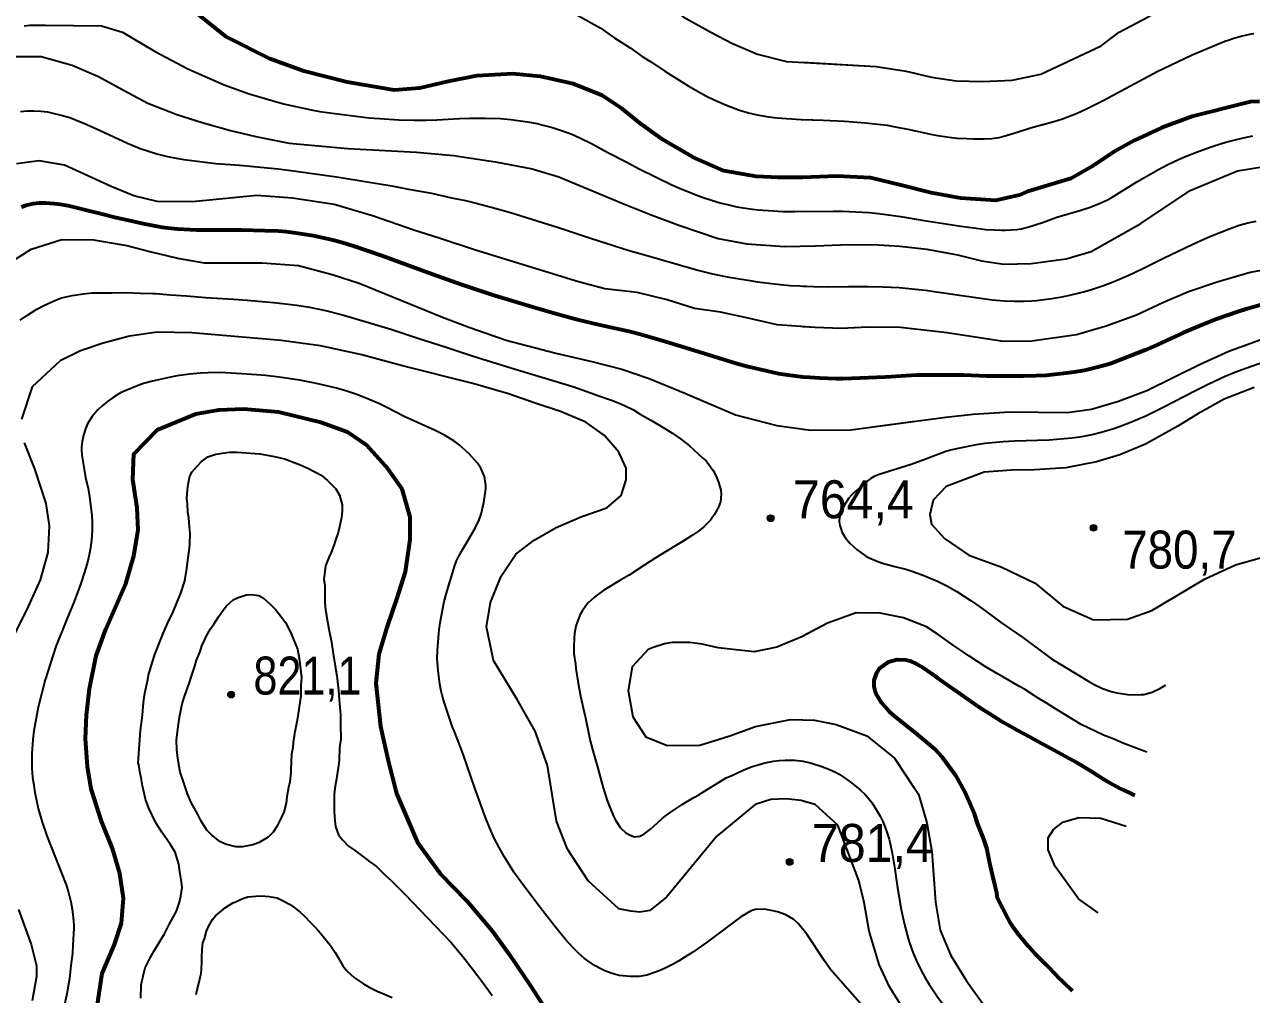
# Model space of a CAD drawing. Header units: metres. Extents: x 547833 to 556102, y 1844799 to 1850994.
# Drawn here: x 552652 to 553201, y 1845380 to 1845814 of the extents above; entities that cross this region are included whole.
import ezdxf

# ---------------------------------------------------------------- set-up
doc = ezdxf.new("R2010")
doc.units = ezdxf.units.M
doc.header["$LTSCALE"] = 6.8
for name, color, linetype, lineweight in [('1', 7, 'Continuous', 25), ('2', 7, 'Continuous', 53), ('5', 7, 'Continuous', 13)]:
    doc.layers.add(name, color=color, linetype=linetype, lineweight=lineweight)

msp = doc.modelspace()

# ---------------------------------------------------------------- hatches: boundary and pattern name
at = {"layer": '5'}
for points in [[(552987.07, 1845593.44, 1), (552984.07, 1845593.44, 1)], [(553131.55, 1845589.16, 1), (553128.55, 1845589.16, 1)], [(552745.64, 1845514.58, 1), (552742.64, 1845514.58, 1)], [(552995.56, 1845439.71, 1), (552992.56, 1845439.71, 1)]]:
    msp.add_hatch(color=256, dxfattribs=at).paths.add_polyline_path(points)

# ---------------------------------------------------------------- linework, layer by layer
at = {"layer": '1'}
for points in [[(553000, 1845797.41), (553032.79, 1845795.52), (553046.23, 1845793.49), (553057.58, 1845790.84), (553068.57, 1845789.16), (553080.42, 1845788.85), (553093.69, 1845789.47), (553106.47, 1845792.06), (553133.49, 1845804.78), (553141.56, 1845810.9), (553154.5, 1845817.7), (553171.95, 1845829.16), (553183.64, 1845834.27), (553191.8, 1845836.43), (553202.41, 1845837.77)], [(552935.91, 1845825.44), (552946.44, 1845817.74), (552958.77, 1845810.88), (552968.48, 1845805.89), (552979.7, 1845801.06), (552992.64, 1845797.83), (553032.79, 1845795.52), (553046.23, 1845793.49), (553050.04, 1845792.6)], [(552651.56, 1845813.8), (552654.15, 1845814.01), (552656.81, 1845814.1), (552661.17, 1845814.01), (552686.19, 1845813.69), (552695.5, 1845810.86), (552709.81, 1845802.35), (552724.84, 1845794.56), (552740.98, 1845787.36), (552752.26, 1845783.38), (552762.94, 1845780.14), (552767.6, 1845778.87), (552779.93, 1845776.23), (552783.86, 1845775.48), (552790.54, 1845774.47), (552806, 1845772.64), (552812.83, 1845772.07), (552819.26, 1845771.7), (552826.23, 1845771.56), (552831.4, 1845771.6), (552836.27, 1845771.75), (552846.42, 1845772.32), (552850.99, 1845772.48), (552857.78, 1845772.45), (552864.64, 1845772.21), (552869.26, 1845771.78), (552876.7, 1845770.76), (552881.09, 1845769.97), (552883.83, 1845769.36), (552887.94, 1845768.28), (552892.95, 1845766.65), (552896.59, 1845765.22), (552900.26, 1845763.57), (552905.36, 1845761.06), (552912.68, 1845757.08), (552921.21, 1845752.7), (552926.76, 1845749.71), (552941.4, 1845742.59), (552944.78, 1845741.12), (552951.8, 1845738.3), (552955.4, 1845736.98), (552959.07, 1845735.77), (552963.47, 1845734.48), (552966.22, 1845733.78), (552970.45, 1845732.84), (552973.2, 1845732.32), (552977.39, 1845731.69), (552979.99, 1845731.41), (552986.81, 1845730.92), (552991.06, 1845730.75), (552996.41, 1845730.69), (553013.69, 1845730.88), (553017.68, 1845730.86), (553029.69, 1845730.25), (553033.83, 1845729.78), (553043.73, 1845728.48), (553050.03, 1845727.4)], [(552898.92, 1845818.7), (552909.23, 1845812.85), (552915.89, 1845808.25), (552922.7, 1845803.96), (552928.15, 1845800.05), (552932.18, 1845797.48), (552938.15, 1845793.43), (552948.63, 1845786.86), (552956.57, 1845782.47), (552960.25, 1845780.62), (552965.8, 1845778.26), (552971.66, 1845776.05), (552975.61, 1845774.89), (552979.53, 1845773.95), (552984.63, 1845772.98), (552988.44, 1845772.52), (552992.64, 1845772.22), (552999.21, 1845771.89), (553009.07, 1845771.58), (553018.6, 1845771.11), (553028.06, 1845770.39), (553033.51, 1845769.8), (553037.68, 1845769.23), (553041.31, 1845768.61), (553047.75, 1845767.32), (553050.04, 1845766.83)], [(553201.78, 1845810.1), (553200.53, 1845809.97), (553198.53, 1845809.62), (553196.55, 1845809.13), (553192.85, 1845808.07), (553190.24, 1845807.22), (553188.8, 1845806.69), (553174.23, 1845800.67), (553158.53, 1845793.17), (553134.33, 1845780.2), (553126.88, 1845776.41), (553122.74, 1845774.55), (553118.78, 1845772.98), (553116.14, 1845772.03), (553112.27, 1845770.77), (553101.79, 1845768.01), (553096.35, 1845766.13), (553089.5, 1845764.08), (553087.67, 1845763.63), (553084.53, 1845763.19), (553081.13, 1845763), (553076.53, 1845763.03), (553070.38, 1845763.32)], [(552646.14, 1845799.96), (552659.21, 1845800.04), (552672.99, 1845796.14), (552684.88, 1845791.01), (552695.99, 1845784.9), (552706.93, 1845779.16), (552719.82, 1845774.14), (552731.28, 1845770.49), (552743.89, 1845766.84), (552755.24, 1845764.19), (552770.19, 1845761.18), (552796.37, 1845758.81), (552827.04, 1845757.21), (552843.71, 1845755.8), (552862.45, 1845752.97), (552878.82, 1845749.74), (552890.79, 1845746.14)], [(552649.86, 1845775.37), (552652.84, 1845775.69), (552655.88, 1845775.78), (552658.96, 1845775.62), (552662.04, 1845775.19), (552664.44, 1845774.72), (552668.14, 1845773.84), (552671.94, 1845772.69), (552674.52, 1845771.74), (552678.56, 1845770.08), (552683.68, 1845767.81), (552697.87, 1845761.2), (552703.49, 1845758.88), (552707.23, 1845757.6), (552710.92, 1845756.52)], [(553000, 1845771.87), (553009.07, 1845771.58), (553018.6, 1845771.11), (553028.06, 1845770.39), (553033.51, 1845769.8), (553037.68, 1845769.23), (553041.31, 1845768.61), (553047.75, 1845767.32), (553057.15, 1845765.3), (553060.19, 1845764.75), (553066.47, 1845763.77), (553070.38, 1845763.32)], [(553000, 1845730.73), (553013.69, 1845730.88), (553017.68, 1845730.86), (553029.69, 1845730.25), (553033.83, 1845729.78), (553043.73, 1845728.48), (553053.4, 1845726.83), (553070.71, 1845724.12), (553076.52, 1845723.3), (553081.9, 1845722.69), (553085.44, 1845722.42), (553088.76, 1845722.31), (553090.71, 1845722.36), (553095.78, 1845722.69), (553097.8, 1845722.95), (553098.87, 1845723.17), (553100.69, 1845723.69), (553107.62, 1845725.93), (553113.61, 1845728.13), (553123.88, 1845731.09), (553128.56, 1845732.62), (553132.26, 1845734.1), (553135.91, 1845735.79), (553137.87, 1845736.85), (553149.44, 1845743.88), (553158.75, 1845749.3), (553163.27, 1845751.66), (553168.11, 1845753.93), (553171.54, 1845755.42), (553176.06, 1845757.24), (553180.53, 1845758.87), (553183.99, 1845760.02), (553189.27, 1845761.62), (553193.4, 1845762.74), (553197.17, 1845763.67), (553201.37, 1845764.52)], [(552925.86, 1845694.48), (552911.44, 1845696.15), (552899.53, 1845699.25), (552853.48, 1845713.33), (552837.77, 1845718.54), (552825.92, 1845722.28), (552807.39, 1845728.81), (552790.32, 1845733.74), (552771.69, 1845736.71), (552755.69, 1845737.82), (552726.93, 1845734.94), (552711.15, 1845735.18), (552700.58, 1845737.67), (552690.45, 1845741.85), (552669.55, 1845751.42), (552658.29, 1845753.32), (552648.14, 1845752.04)], [(552710.92, 1845756.52), (552715.64, 1845755.33), (552719.53, 1845754.51), (552722.95, 1845753.92), (552726.6, 1845753.43), (552737.35, 1845752.18), (552747.86, 1845751.35), (552765.22, 1845749.7), (552772.11, 1845748.84), (552792.32, 1845746.11), (552804.18, 1845744.11), (552816.06, 1845742.22), (552823.58, 1845740.69), (552833.82, 1845738.9), (552842.72, 1845736.86), (552849.05, 1845735.55), (552853.75, 1845734.41), (552862.73, 1845732.08), (552869.16, 1845730.3), (552890.67, 1845723.56), (552904.95, 1845718.69), (552922.73, 1845713.02), (552928.74, 1845711.44), (552936.37, 1845709.19), (552952.95, 1845704.47), (552959.54, 1845702.83), (552966.08, 1845701.48), (552975.3, 1845699.91), (552979.66, 1845699.29), (552989.79, 1845698.05), (552994.27, 1845697.65), (552998.67, 1845697.36), (553004.68, 1845697.11), (553011.12, 1845697.05), (553020.41, 1845697.17), (553029.32, 1845697.18), (553035.84, 1845697.01), (553043.02, 1845696.65), (553047.39, 1845696.28), (553050.03, 1845695.99)], [(553000, 1845715.22), (553005.68, 1845715.35), (553016.8, 1845715.84), (553031.41, 1845715.85), (553043.42, 1845715.18), (553055.38, 1845713.87), (553069.13, 1845711.36), (553079.98, 1845708.65), (553089.94, 1845707.11), (553102.09, 1845707.48), (553117.86, 1845709.52), (553128.92, 1845712.8), (553151.25, 1845725.37), (553173.21, 1845740.05), (553194.44, 1845748.94), (553206.42, 1845750.8)], [(552890.79, 1845746.14), (552919.44, 1845734.28), (552932.08, 1845729.23), (552944.55, 1845724.55), (552962.13, 1845718.54), (552974.84, 1845716.17), (552991.74, 1845715.04), (553005.68, 1845715.35), (553016.8, 1845715.84), (553031.41, 1845715.85), (553043.42, 1845715.18), (553050.03, 1845714.46)], [(553000, 1845697.3), (553004.68, 1845697.11), (553011.12, 1845697.05), (553020.41, 1845697.17), (553029.32, 1845697.18), (553035.84, 1845697.01), (553043.02, 1845696.65), (553047.39, 1845696.28), (553054.81, 1845695.47), (553059.72, 1845694.81), (553075.23, 1845692.44), (553084.71, 1845691.2), (553090.18, 1845690.79), (553094.54, 1845690.63), (553098.99, 1845690.59), (553102.5, 1845690.7), (553104.44, 1845690.84), (553107.94, 1845691.24), (553111.4, 1845691.77), (553116.68, 1845692.7), (553120.08, 1845693.4), (553125.58, 1845694.76), (553129.15, 1845695.79), (553134.45, 1845697.56), (553139.51, 1845699.5), (553147.49, 1845702.94), (553153.64, 1845705.86), (553161.33, 1845709.73), (553174.45, 1845716.07), (553179.61, 1845718.49), (553182.82, 1845719.83), (553191.12, 1845723.13), (553195.25, 1845724.6), (553199.1, 1845725.63), (553202.86, 1845726.41)], [(552643.47, 1845706.72), (552654.71, 1845713.88), (552668.4, 1845718.11), (552682.64, 1845717.95), (552697.53, 1845715.45), (552707.74, 1845712.79), (552720.16, 1845709.75), (552732.17, 1845707.79), (552758.06, 1845707.69), (552774.34, 1845706.48), (552789.4, 1845702.56), (552801.39, 1845698.56), (552838.74, 1845683.36), (552850.93, 1845678.74), (552867.2, 1845673.17), (552889.4, 1845667.26), (552905.58, 1845663.6), (552918.91, 1845660.14), (552931.19, 1845655.91), (552947.18, 1845649.41), (552969.81, 1845639.71), (552988.3, 1845634.9), (553003.51, 1845632.93), (553021.45, 1845632.94), (553050.02, 1845636.82)], [(553211.43, 1845705.52), (553200.11, 1845703.34), (553185.35, 1845699.13), (553172.51, 1845694.75), (553161.37, 1845689.93), (553149.31, 1845684.25), (553135.63, 1845679.39), (553122.48, 1845675.49), (553101.36, 1845672.46), (553088.76, 1845672.68), (553064.58, 1845676.42), (553043.62, 1845678.74), (553029.12, 1845678.88), (553017.11, 1845678.41), (553005.51, 1845678.74), (553000, 1845679.14)], [(552649.84, 1845682.1), (552653.08, 1845684.38), (552657.22, 1845687.01), (552660.32, 1845688.66), (552665.27, 1845690.89), (552668.32, 1845691.99), (552670.35, 1845692.55), (552673.05, 1845693.13), (552678.17, 1845693.89), (552681.9, 1845694.23), (552685.05, 1845694.37), (552690.69, 1845694.36), (552696.95, 1845694.47), (552703.67, 1845694.13), (552709.19, 1845694.06), (552710.54, 1845693.98), (552717.07, 1845693.36), (552724.16, 1845692.97), (552732.77, 1845692.26), (552745.18, 1845691.49), (552751.33, 1845691.02), (552763.13, 1845689.98)], [(553050.03, 1845678.03), (553043.62, 1845678.74), (553029.12, 1845678.88), (553017.11, 1845678.41), (553005.51, 1845678.74), (552988.47, 1845679.99), (552975.56, 1845682.97), (552963.07, 1845685.62), (552951.44, 1845687.35), (552939.19, 1845691.17), (552925.86, 1845694.48)], [(552763.13, 1845689.98), (552768.46, 1845689.42), (552773.54, 1845688.75), (552779.18, 1845687.84), (552786.35, 1845686.38), (552793.46, 1845684.61), (552799.11, 1845682.99), (552815.59, 1845677.97), (552828.22, 1845673.82), (552840.31, 1845669.96), (552851.95, 1845666.11), (552869.34, 1845660.77), (552897.11, 1845652.43), (552907.07, 1845648.85), (552907.4, 1845648.72), (552914.35, 1845646.27), (552917.79, 1845644.96), (552920.2, 1845643.94), (552924.13, 1845641.9), (552927.13, 1845640.05), (552932.02, 1845637.41), (552935.56, 1845635.32), (552941.37, 1845631.6), (552945.17, 1845628.94), (552949.1, 1845625.99), (552955.22, 1845620.41), (552956.67, 1845619.08), (552959.86, 1845614.75), (552961.25, 1845612.22), (552962.24, 1845609.64), (552963.35, 1845606.07), (552963.47, 1845604.19), (552963.06, 1845600.75), (552962.24, 1845598.36), (552960.23, 1845594.94), (552958.71, 1845592.57), (552955.65, 1845589.62), (552953.27, 1845587.75), (552950.59, 1845585.95), (552946.41, 1845583.18), (552943.42, 1845581.44), (552939.22, 1845578.86), (552933.91, 1845575.56), (552929.26, 1845572.63), (552922.2, 1845568.03), (552919.86, 1845566.67), (552918.84, 1845566.05), (552915.84, 1845564.31), (552913.98, 1845563.1), (552910.99, 1845561.36), (552907.49, 1845558.77), (552906.58, 1845558.06), (552903.87, 1845555.56), (552902.82, 1845554.24), (552901.3, 1845551.87), (552900.21, 1845550.05), (552899.12, 1845547.33), (552898.36, 1845545.25), (552897.74, 1845541.98), (552897.59, 1845539.77), (552897.43, 1845535.96), (552897.57, 1845532.98), (552898.22, 1845528.17), (552898.34, 1845526.28), (552899.3, 1845520.51)], [(553000, 1845633.38), (553003.51, 1845632.93), (553021.45, 1845632.94), (553063.96, 1845638.71), (553076.24, 1845639.98), (553092.52, 1845641.08), (553118.3, 1845640.83), (553129.14, 1845642.33), (553141.16, 1845645.89), (553153.82, 1845650.54), (553177.71, 1845662.37), (553190.62, 1845668.21), (553204.88, 1845673.43), (553219.91, 1845677.59), (553230.02, 1845679.9), (553243.4, 1845681.69), (553253.91, 1845682.76), (553282.1, 1845682.66)], [(552858.45, 1845544.95), (552860.15, 1845555.78), (552864.95, 1845567.6), (552871.52, 1845577.32), (552879.76, 1845583.65), (552889.61, 1845589.39), (552901.09, 1845594.29), (552912.28, 1845598.15), (552918.71, 1845603.69), (552920.94, 1845610.61), (552920.94, 1845615.87), (552917.59, 1845623.07), (552911.16, 1845630.54), (552902.8, 1845636.38), (552891.48, 1845641.24), (552880.17, 1845644.94), (552868.29, 1845649.08), (552852.25, 1845653.78), (552820.85, 1845661.71), (552802.62, 1845666.54), (552784.22, 1845670.58), (552766.53, 1845672.91), (552726.54, 1845676.4), (552711.14, 1845676.69), (552698.66, 1845674.87), (552686.98, 1845671.74), (552676.73, 1845668.39), (552667.63, 1845663.89), (552655.13, 1845652.2), (552650.38, 1845637.82)], [(553204.59, 1845662.74), (553200.24, 1845661.26), (553193.24, 1845658.62), (553188.97, 1845656.83), (553181.69, 1845653.5), (553175.37, 1845650.34), (553161.49, 1845643.15), (553153.78, 1845639.33), (553146.97, 1845636.37), (553141.61, 1845634.29), (553138.69, 1845633.33), (553132.92, 1845631.67), (553130.02, 1845630.94), (553127.05, 1845630.33), (553123.88, 1845629.79), (553120.36, 1845629.32)], [(552857.94, 1845459.61), (552853, 1845473.23), (552848.19, 1845487.51), (552846.39, 1845492.31), (552843.91, 1845498.32), (552843.28, 1845500.02), (552839.51, 1845511.17), (552838.55, 1845514.32), (552838.13, 1845516.07), (552837.57, 1845519.23), (552836.96, 1845524.04), (552836.63, 1845527.03), (552836.42, 1845530.74), (552836.56, 1845534.34), (552837.31, 1845543.74), (552837.9, 1845547.62), (552839.53, 1845556.19), (552840.46, 1845559.9), (552841.54, 1845563.57), (552843.24, 1845568.83), (552844.09, 1845571.83), (552845.05, 1845574.47), (552845.87, 1845576.18), (552847.87, 1845579.7), (552853.34, 1845588.97), (552855.14, 1845592.82), (552856, 1845595.31), (552857.31, 1845600.44), (552858.04, 1845605.59), (552858.09, 1845606.88), (552858.08, 1845608.12), (552857.51, 1845612.08), (552855.86, 1845615.82), (552854.36, 1845618.03), (552850.6, 1845622.28), (552846.22, 1845626.24), (552843.83, 1845628.06), (552839.58, 1845630.65), (552835.17, 1845632.83), (552821.59, 1845638.95), (552813.84, 1845643.05), (552810.25, 1845644.74), (552805.88, 1845646.6), (552800.36, 1845648.77), (552795.97, 1845650.27), (552791.27, 1845651.63), (552783.7, 1845653.42), (552779.44, 1845654.33), (552774.93, 1845655.18), (552765.73, 1845656.52), (552759.55, 1845657.25), (552755.57, 1845657.63), (552748.99, 1845658.13), (552739.08, 1845658.59), (552733.83, 1845658.56), (552730.43, 1845658.39), (552725.49, 1845657.97), (552720, 1845657.23), (552715.76, 1845656.33), (552708.93, 1845654.75), (552704.98, 1845653.7), (552702.54, 1845652.82), (552696.78, 1845650.48), (552694.68, 1845649.49), (552693.51, 1845648.85), (552691.4, 1845647.52), (552688.8, 1845645.63), (552686.37, 1845643.64), (552684.58, 1845641.95), (552683.64, 1845640.93), (552682.01, 1845638.95), (552680.59, 1845636.85), (552679.92, 1845635.67), (552678.95, 1845633.5), (552678.05, 1845630.66), (552677.45, 1845627.76), (552677.24, 1845625.43), (552677.23, 1845624.12), (552677.44, 1845621.69), (552678.37, 1845615.49), (552679.06, 1845611.71), (552680.14, 1845606.75), (552680.79, 1845603), (552681.82, 1845594.84), (552682.02, 1845591.43), (552682, 1845588.06), (552681.63, 1845583.67), (552681.2, 1845580.16), (552680.67, 1845577.13), (552679.87, 1845573.87), (552678.69, 1845569.75), (552676.97, 1845564.33), (552673.87, 1845556.16), (552670.65, 1845548.33), (552665.78, 1845536.03), (552660.94, 1845521.25), (552657.83, 1845508.97), (552656.3, 1845500.73), (552655.89, 1845498.31), (552655.43, 1845494.5), (552655.03, 1845488.15)], [(553201.84, 1845651.94), (553188.47, 1845646.69), (553176.66, 1845640.22), (553167.82, 1845634.59), (553153.23, 1845626.64), (553141.86, 1845621.88), (553131.33, 1845618.75), (553117.68, 1845616.04), (553103.57, 1845615.06), (553093.34, 1845614.91), (553081.14, 1845614.03), (553064.09, 1845607.73), (553058.28, 1845601.61), (553056.82, 1845595.14), (553057.55, 1845590.82), (553063.36, 1845584.34), (553074.24, 1845576.98), (553089.07, 1845571.63), (553103.85, 1845564.49), (553116.32, 1845554.13), (553130.08, 1845548.02)], [(552651.59, 1845627.2), (552656.13, 1845615.55), (552661.25, 1845599.99), (552662.77, 1845590.05), (552662.22, 1845578.07), (552658.75, 1845565.88), (552652.83, 1845552.65), (552646.24, 1845539.72)], [(553120.36, 1845629.32), (553113.4, 1845628.62), (553110.13, 1845628.38), (553094.65, 1845627.93), (553089.64, 1845627.61), (553081.43, 1845626.83), (553076.81, 1845626.11), (553069.54, 1845624.7), (553066.04, 1845623.89), (553063.99, 1845623.26), (553054.59, 1845619.68), (553048.49, 1845617.51), (553034.1, 1845613.07)], [(552703.64, 1845498.47), (552704.47, 1845505.31), (552704.95, 1845511.06), (552705.52, 1845515.21), (552706.92, 1845521.26), (552707.27, 1845523.2), (552708.81, 1845528.79), (552710.09, 1845532.54), (552712.2, 1845538.19), (552713.77, 1845541.89), (552716.08, 1845547.38), (552717.87, 1845550.9), (552720.18, 1845556.39), (552721.67, 1845559.98), (552723.51, 1845565.51), (552724.41, 1845570.93), (552724.83, 1845574.68), (552725.54, 1845580.08), (552725.62, 1845581.9), (552725.83, 1845586.67), (552725.49, 1845589.67), (552725.23, 1845593.63), (552724.84, 1845596.15), (552724.6, 1845599.92), (552724.32, 1845602.36), (552724.64, 1845606.19), (552724.95, 1845608.51), (552725.75, 1845612.3), (552726.76, 1845614.22), (552729.11, 1845616.96), (552730.81, 1845618.67), (552733.79, 1845620.91), (552737.34, 1845622.18), (552740.24, 1845622.6), (552743.24, 1845622.95), (552746.84, 1845622.98), (552752.79, 1845622.52), (552757, 1845622.24), (552763.58, 1845621.1), (552768.07, 1845620.09), (552774.72, 1845617.53), (552778.73, 1845615.71), (552784.39, 1845612.74), (552787.31, 1845610.42), (552791.08, 1845606.58), (552792.63, 1845603.81), (552793.79, 1845599.48), (552793.92, 1845596.65), (552793.5, 1845593.75), (552792.63, 1845589.66), (552792.08, 1845587.03), (552790.94, 1845583.67), (552790.08, 1845581.3), (552788.92, 1845578.13), (552787.95, 1845575.83), (552786.46, 1845572.24), (552786.09, 1845569.63), (552785.65, 1845566.07), (552786.03, 1845563.55), (552786.09, 1845558.9), (552786.16, 1845555.78), (552786.44, 1845552.48), (552787.23, 1845547.26), (552787.91, 1845543.82), (552789.14, 1845538.07), (552789.71, 1845533.87), (552790.65, 1845527.32), (552791.44, 1845522.95), (552792.27, 1845516.49), (552792.58, 1845512.16), (552793.14, 1845505.58), (552793.07, 1845501.2), (552793.24, 1845494.76), (552792.65, 1845490.8), (552792.5, 1845485.46), (552792.4, 1845483.84), (552791.3, 1845476.88), (552790.72, 1845473.58), (552790.26, 1845470.2), (552790.23, 1845465.45), (552790.3, 1845462.33), (552790.5, 1845458.08), (552790.89, 1845455.56), (552792.25, 1845451.91), (552793.95, 1845449.54), (552796.73, 1845446.82), (552799.32, 1845444.93), (552803.56, 1845441.91), (552806.28, 1845439.75), (552809.18, 1845437.61), (552813.13, 1845433.79), (552815.89, 1845431.26), (552818.25, 1845428.87), (552821.68, 1845425.46), (552842.4, 1845403.86), (552847.8, 1845397.49), (552852.51, 1845391.47), (552856.82, 1845385.74), (552860.93, 1845379.9)], [(553050.02, 1845618.05), (553048.49, 1845617.51), (553034.1, 1845613.07)], [(553034.1, 1845613.07), (553031.91, 1845612.12), (553030.32, 1845611.24), (553027.74, 1845609.35), (553026.04, 1845607.66), (553023.22, 1845605.24), (553021.69, 1845603.77), (553020.36, 1845602.32), (553018.77, 1845599.64), (553017.44, 1845597.29), (553016.84, 1845595.63), (553016.42, 1845593.98), (553016.15, 1845592.06), (553016.46, 1845590.2), (553017.61, 1845587.13), (553018.97, 1845584.8), (553020.95, 1845582.33), (553024.29, 1845579.32), (553028.64, 1845576.22), (553033.46, 1845574.18), (553035.54, 1845573.42), (553041.11, 1845571.86), (553046.04, 1845570.63), (553047.79, 1845570.13), (553050.01, 1845569.36)], [(553034.1, 1845613.07), (553031.91, 1845612.12), (553030.32, 1845611.24), (553027.74, 1845609.35), (553026.04, 1845607.66), (553023.22, 1845605.24), (553021.69, 1845603.77), (553020.36, 1845602.32), (553018.77, 1845599.64), (553017.44, 1845597.29), (553016.84, 1845595.63), (553016.42, 1845593.98), (553016.15, 1845592.06), (553016.46, 1845590.2), (553017.61, 1845587.13), (553018.97, 1845584.8), (553020.95, 1845582.33), (553024.29, 1845579.32), (553028.64, 1845576.22), (553033.46, 1845574.18), (553035.54, 1845573.42), (553041.11, 1845571.86), (553046.04, 1845570.63), (553047.79, 1845570.13), (553053.41, 1845568.18), (553060.22, 1845565.27), (553064.35, 1845563.25), (553068.82, 1845560.76), (553075.3, 1845556.52), (553079.09, 1845553.86), (553083.57, 1845550.48), (553088.47, 1845546.95), (553098.39, 1845540.07), (553111.27, 1845530.55), (553128.2, 1845520.26), (553130.35, 1845519.09), (553134.06, 1845517.29), (553137.97, 1845515.9), (553140.4, 1845515.32), (553145.27, 1845514.6), (553150.11, 1845514.46), (553151.34, 1845514.55), (553152.51, 1845514.69), (553156.33, 1845515.64), (553160.03, 1845517.43), (553162.25, 1845518.84), (553162.31, 1845518.88)], [(553130.08, 1845548.02), (553145.29, 1845548.35), (553156.13, 1845552.15), (553179.75, 1845566.26), (553193.51, 1845572.58), (553204.18, 1845575.6), (553217.5, 1845576.74), (553230.81, 1845573.52), (553241.53, 1845569.37), (553254.59, 1845564.97), (553267.47, 1845563.25), (553279.34, 1845562.56), (553280.62, 1845562.29)], [(552771.14, 1845487.95), (552771.05, 1845484.62), (552770.89, 1845480.99), (552770.86, 1845479.66), (552770.47, 1845475.53), (552769.9, 1845473.09), (552769.06, 1845468.82), (552768.82, 1845465.94), (552767.75, 1845462.02), (552766.61, 1845459.51), (552764.68, 1845455.59), (552762.98, 1845453.02), (552760.68, 1845450.76), (552756.77, 1845448.42), (552753.85, 1845447.32), (552749.29, 1845446.52), (552746.25, 1845446.55), (552741.66, 1845447.64), (552739.05, 1845448.86), (552735.5, 1845451.68), (552733.35, 1845453.9), (552730.66, 1845458.25), (552729.17, 1845461.31), (552726.32, 1845466.3), (552724.64, 1845470.19), (552722.65, 1845476.04), (552721.44, 1845479.89), (552720.28, 1845485.93), (552719.81, 1845490.06), (552719.71, 1845494.22), (552720.44, 1845500.29), (552721.01, 1845504.44), (552722.32, 1845510.38), (552723.5, 1845514.22), (552725.46, 1845519.48), (552726.41, 1845522.82), (552727.89, 1845527.26), (552728.72, 1845530.01), (552730.27, 1845533.89), (552731.03, 1845536.36), (552732.56, 1845539.57), (552733.02, 1845540.57), (552735.01, 1845543.93), (552736.38, 1845546.08), (552738.47, 1845549.36), (552740.61, 1845552.27), (552742.08, 1845554.33), (552745.01, 1845556.95), (552747.26, 1845558.06), (552751.03, 1845559.16), (552753.38, 1845559.33), (552756.57, 1845558.84), (552758.59, 1845557.74), (552761.67, 1845554.96), (552764.13, 1845552.49), (552766.25, 1845549.79), (552768.49, 1845546.82), (552770.92, 1845542.16), (552772.01, 1845539.24), (552773.84, 1845534.89), (552774.48, 1845531.83), (552775.1, 1845527.25), (552775.68, 1845522.19), (552775.39, 1845518.83), (552775.29, 1845513.97)], [(553034.55, 1845551.04), (553023.89, 1845551.22), (553010.98, 1845546.54), (552999.75, 1845540.51), (552988.38, 1845535.75), (552978.24, 1845533.69), (552962.01, 1845535.55), (552954.88, 1845537.1), (552949.42, 1845537.91), (552944.37, 1845537.91), (552941.54, 1845537.91), (552938.11, 1845537.31), (552933.06, 1845535.7), (552930.83, 1845534.7), (552923.53, 1845527.04), (552921.8, 1845516.46), (552923.92, 1845504.66), (552929.68, 1845495.72), (552939.23, 1845491.81), (552953.82, 1845491.95), (552966.93, 1845496.01), (552978.86, 1845500.33), (552994.4, 1845503.39), (553005.13, 1845503.09), (553014.84, 1845501.24), (553028.66, 1845496.07), (553040.99, 1845486.08), (553050, 1845472.64)], [(553034.55, 1845551.04), (553023.89, 1845551.22), (553010.98, 1845546.54), (553000, 1845540.64)], [(553050.01, 1845546.95), (553045.04, 1845548.91), (553034.55, 1845551.04)], [(553153.88, 1845488.88), (553152.7, 1845489.28), (553149.16, 1845490.67), (553143.64, 1845492.73), (553138.83, 1845494.76), (553134.45, 1845496.46), (553131.08, 1845498.06), (553124.44, 1845501.19), (553121.11, 1845503.3), (553117.7, 1845505.3), (553112.55, 1845508.49), (553109.22, 1845510.6), (553105.25, 1845513.04), (553099.12, 1845517.02), (553096.89, 1845518.26), (553089.42, 1845522.58), (553087.29, 1845523.74), (553081.95, 1845526.91), (553078.51, 1845529.11), (553074.3, 1845531.91), (553071.83, 1845533.52), (553069.13, 1845535.31), (553066.74, 1845537.02), (553060.58, 1845541.5), (553055.37, 1845544.84), (553045.04, 1845548.91), (553034.55, 1845551.04)], [(553046.24, 1845371.86), (553038.72, 1845383.81), (553034.1, 1845393.91), (553029.58, 1845408.77), (553027.35, 1845421.58), (553025.06, 1845431.44), (553015.59, 1845456.12), (553005.5, 1845465.37), (552999.15, 1845467.22), (552992.43, 1845467.96), (552985.7, 1845467.59), (552978.6, 1845465.37), (552961.42, 1845451.32), (552939, 1845423.95), (552931.53, 1845418.03), (552927.05, 1845417.29), (552922.94, 1845417.66), (552917.71, 1845418.77), (552903.94, 1845431.33), (552894.6, 1845445.39), (552889.74, 1845457.96), (552885.67, 1845482.86), (552880.2, 1845498.25), (552872.16, 1845512.44), (552861.59, 1845529.81), (552858.45, 1845544.95)], [(552899.3, 1845520.51), (552900.46, 1845513.85), (552902.08, 1845506.66), (552902.66, 1845504.23), (552904.19, 1845496.92), (552904.84, 1845493.9), (552906.37, 1845488.39), (552908.08, 1845482.19), (552909.83, 1845475.61), (552910.65, 1845472.81), (552912.33, 1845467.71), (552913.5, 1845464.45), (552915.42, 1845459.88), (552916.08, 1845458.46), (552918.37, 1845455.03), (552920.72, 1845452.81), (552922.65, 1845451.63), (552924.62, 1845450.96), (552926.99, 1845451.23), (552928.78, 1845452.13), (552931.82, 1845454.38), (552934.98, 1845457.23), (552937.05, 1845459.17), (552939.63, 1845461.06), (552943.32, 1845463.68), (552946.01, 1845465.48), (552948.63, 1845466.98), (552950.86, 1845468.43), (552953.68, 1845469.95), (552954.71, 1845470.57), (552965.65, 1845477.31), (552968.27, 1845478.43), (552973.25, 1845480.82), (552976.87, 1845482.2), (552979.94, 1845483.17), (552982.98, 1845484.02), (552986.79, 1845484.8), (552989.37, 1845485.12), (552992.04, 1845485.29), (552996.36, 1845485.2), (553000.04, 1845484.75), (553003.8, 1845483.9), (553008.49, 1845482.4), (553011.57, 1845481.22), (553014.6, 1845479.82), (553016.22, 1845478.93), (553019.05, 1845477.11), (553021.73, 1845475.14), (553025.59, 1845472.01), (553027.84, 1845469.88), (553028.97, 1845468.64), (553030.82, 1845466.26), (553033.26, 1845462.49), (553034.58, 1845460.13), (553035.73, 1845457.76), (553037.27, 1845453.92), (553038.52, 1845449.87), (553039.18, 1845447.15), (553039.91, 1845443.61), (553041.18, 1845436.47), (553042.39, 1845428.08), (553044, 1845418.42), (553044.66, 1845414.98), (553045.38, 1845411.79), (553047.07, 1845405.53)], [(552775.29, 1845513.97), (552774.96, 1845510.99), (552774.19, 1845506.16), (552773.78, 1845503.07), (552772.77, 1845498.59), (552772.55, 1845497.23), (552771.87, 1845493.17), (552771.84, 1845490.98), (552771.14, 1845487.95)], [(553000, 1845503.23), (553005.13, 1845503.09), (553014.84, 1845501.24), (553028.66, 1845496.07), (553040.99, 1845486.08), (553051.78, 1845469.99), (553055.42, 1845457.21), (553057.66, 1845444.4), (553059.36, 1845421.66), (553061.43, 1845409.22), (553066.19, 1845397.85), (553073.26, 1845386.49), (553081.82, 1845374.4), (553090.97, 1845362.76), (553106.46, 1845346.09), (553108.23, 1845344.35)], [(552703.84, 1845378.83), (552703.93, 1845384.73), (552705.02, 1845389.32), (552705.72, 1845392.34), (552707.95, 1845396.87), (552709.69, 1845399.92), (552712.41, 1845404.41), (552714.17, 1845407.27), (552716.51, 1845411.71), (552718.06, 1845414.74), (552719.72, 1845417.69), (552721.06, 1845421.73), (552721.7, 1845424.46), (552722.21, 1845428.32), (552721.93, 1845430.76), (552721.23, 1845435.24), (552720.74, 1845438.69), (552719.07, 1845444.11), (552716.95, 1845447.66), (552713.21, 1845453.03), (552710.55, 1845457.19), (552707.42, 1845463.76), (552705.91, 1845467.86), (552704.47, 1845473.78), (552703.87, 1845477.32), (552703.37, 1845480.11), (552702.83, 1845483.09), (552702.62, 1845484.11), (552703.64, 1845498.47)], [(552655.03, 1845488.15), (552654.99, 1845484.21), (552655.06, 1845481.6), (552655.36, 1845477.52), (552655.69, 1845474.92), (552656.37, 1845470.78), (552656.88, 1845468.01), (552657.85, 1845463.69), (552659.69, 1845457.5), (552661.74, 1845451.34), (552668.19, 1845435.13), (552670.3, 1845429.47), (552671.38, 1845426.11), (552672.43, 1845421.84), (552673.01, 1845418.65), (552673.37, 1845416.04), (552673.62, 1845413.38), (552673.72, 1845411.28), (552673.73, 1845410.12), (552673.4, 1845402.42), (552673.17, 1845398.85), (552672.42, 1845393.46), (552671.78, 1845387.43), (552671.31, 1845384.31), (552670.61, 1845380.57), (552669.45, 1845375.28)], [(553000, 1845484.75), (553000.04, 1845484.75), (553003.8, 1845483.9), (553008.49, 1845482.4), (553011.57, 1845481.22), (553014.6, 1845479.82), (553016.22, 1845478.93), (553019.05, 1845477.11), (553021.73, 1845475.14), (553025.59, 1845472.01), (553027.84, 1845469.88), (553028.97, 1845468.64), (553030.82, 1845466.26), (553033.26, 1845462.49), (553034.58, 1845460.13), (553035.73, 1845457.76), (553037.27, 1845453.92), (553038.52, 1845449.87), (553039.18, 1845447.15), (553039.91, 1845443.61), (553041.18, 1845436.47), (553042.39, 1845428.08), (553044, 1845418.42), (553044.66, 1845414.98), (553045.38, 1845411.79), (553047.07, 1845405.53)], [(553100.82, 1845321.8), (553078.62, 1845340.85), (553066.19, 1845350.96), (553052.9, 1845364.04), (553046.24, 1845371.86), (553038.72, 1845383.81), (553034.1, 1845393.91), (553029.58, 1845408.77), (553027.35, 1845421.58), (553025.06, 1845431.44), (553015.59, 1845456.12), (553005.5, 1845465.37), (553000, 1845466.97)], [(553034.12, 1845366.81), (553012.28, 1845391.66), (553009.65, 1845395.53), (553001.74, 1845407.4), (552998.04, 1845412.03), (552996, 1845413.91), (552992.31, 1845416.1), (552988.61, 1845417.35), (552986.54, 1845417.9), (552982.78, 1845418.64), (552978.85, 1845418.45), (552977.72, 1845418.13), (552976.57, 1845417.7), (552972.23, 1845415.15), (552957.33, 1845404), (552950.69, 1845399.42), (552946.9, 1845396.91), (552944.39, 1845395.36), (552941.88, 1845393.97), (552938.65, 1845392.35), (552936.38, 1845391.31), (552934, 1845390.34), (552930.21, 1845389.13), (552927.56, 1845388.62), (552926.77, 1845388.54), (552922.78, 1845388.43), (552919.51, 1845388.7), (552917.76, 1845388.99), (552914.69, 1845389.76), (552911.65, 1845390.89), (552909.93, 1845391.69), (552906.75, 1845393.45), (552903.7, 1845395.49), (552902.16, 1845396.66), (552899.64, 1845398.89), (552897.32, 1845401.22), (552893.85, 1845405.05), (552888.77, 1845411.22), (552882.39, 1845419.4), (552873.41, 1845431.4), (552870.7, 1845435.2), (552868.5, 1845438.53), (552866.26, 1845442.21), (552864.04, 1845446.16), (552861.9, 1845450.32), (552859.86, 1845454.77), (552857.94, 1845459.61)], [(553132.11, 1845416.96), (553123.37, 1845423.23), (553112.81, 1845437.64), (553109.74, 1845445.07), (553109.74, 1845450.48), (553112.13, 1845454.2), (553116.23, 1845457.58), (553123.4, 1845459.61), (553133.3, 1845459.27), (553144.58, 1845455.79)], [(552739.89, 1845417.85), (552741.62, 1845419.38), (552744.9, 1845421.37), (552745.9, 1845421.77), (552749.42, 1845423.41), (552751.63, 1845424.04), (552755.19, 1845424.45), (552757.54, 1845424.62), (552761.19, 1845424.28), (552764.78, 1845423.64), (552766.88, 1845422.65), (552770.22, 1845420.85), (552772.19, 1845419.46), (552775.22, 1845417.05), (552777.01, 1845415.45), (552779.71, 1845412.63), (552781.53, 1845410.84), (552783.27, 1845408.95), (552785.57, 1845406.27), (552787.81, 1845403.3), (552788.58, 1845402.34), (552790.66, 1845399.16), (552792.04, 1845397.04), (552794.18, 1845393.3), (552795.95, 1845391.03), (552799.44, 1845387.92), (552803.37, 1845385.14), (552806, 1845383.73), (552809.53, 1845381.95), (552812.12, 1845380.91), (552816.23, 1845379.01)], [(552648.99, 1845418.46), (552654.72, 1845402.79), (552657.14, 1845393.21), (552657.14, 1845388.41), (552655.12, 1845377.63)], [(552728.51, 1845380.37), (552729.03, 1845382.52), (552729.87, 1845385.94), (552730.3, 1845387.98), (552730.75, 1845389.84), (552730.91, 1845391.75), (552731.01, 1845395.09), (552731.04, 1845397.28), (552731.16, 1845400.42), (552731.56, 1845403.51), (552732.2, 1845405.39), (552733.15, 1845408.72), (552734.04, 1845410.91), (552735.78, 1845413.96), (552737.21, 1845415.55), (552739.89, 1845417.85)], [(553096.08, 1845307.41), (553093.38, 1845310.17), (553083.75, 1845319.47), (553075.74, 1845327.52), (553065.36, 1845337.53), (553054.88, 1845347.31), (553044.34, 1845356.93), (553039.41, 1845361.81), (553034.12, 1845366.81), (553012.28, 1845391.66), (553009.65, 1845395.53), (553001.74, 1845407.4), (553000, 1845409.58)], [(553047.07, 1845405.53), (553047.85, 1845403.06), (553049.19, 1845399.34), (553050, 1845397.4)], [(553047.07, 1845405.53), (553047.85, 1845403.06), (553049.19, 1845399.34), (553050.7, 1845395.72), (553052.86, 1845391.19), (553054.72, 1845387.83), (553056.34, 1845385.14), (553059.85, 1845379.76), (553063.95, 1845374.37), (553068.46, 1845368.74), (553076.47, 1845359.95), (553080.4, 1845355.87), (553096.08, 1845340.9), (553104.55, 1845333.16)]]:
    msp.add_lwpolyline(points, dxfattribs=at)
at = {"layer": '2'}
for points in [[(553000, 1845745.95), (552989.13, 1845745.86), (552979.04, 1845746.37), (552964.65, 1845748.93), (552950.76, 1845754.97), (552937.16, 1845762.83), (552927.06, 1845770.2), (552919.1, 1845776.54), (552910.16, 1845782.51), (552897.25, 1845787.78), (552882.52, 1845791.06), (552870.2, 1845792.21), (552854.03, 1845791.39), (552841.24, 1845788.8), (552828.62, 1845785.84), (552817.16, 1845784.92), (552796.05, 1845788.5), (552776.7, 1845793.42), (552761.46, 1845798.93), (552742.02, 1845808.74), (552726.99, 1845820.78)], [(553204.27, 1845779.93), (553200.31, 1845779.79), (553174.17, 1845773.13), (553160.37, 1845768.18), (553148.17, 1845762.51), (553140.14, 1845757.92)], [(553140.14, 1845757.92), (553129.63, 1845750.91), (553119.85, 1845745.51), (553100.44, 1845739.62), (553096.73, 1845737.99), (553086.33, 1845735.54), (553070.58, 1845736.68), (553057.36, 1845738.99), (553043.75, 1845742.53), (553030.31, 1845745.7), (553015.23, 1845746.53), (553003.6, 1845745.98), (553000, 1845745.95)], [(552927.99, 1845675.48), (552922.11, 1845676.95), (552908.52, 1845680), (552899.74, 1845682.11), (552890.52, 1845684.59), (552879.13, 1845687.83), (552860.78, 1845693.43), (552846.96, 1845697.96), (552832.32, 1845703.21), (552811.98, 1845710.7), (552798.94, 1845715.2), (552793.74, 1845716.76), (552789.69, 1845717.83), (552785.72, 1845718.77), (552780.83, 1845719.77), (552774.21, 1845720.87), (552768.82, 1845721.51), (552765.21, 1845721.81), (552759.25, 1845722.09), (552748.99, 1845722.31), (552732.35, 1845722.27), (552728.73, 1845722.37), (552720.32, 1845722.77), (552715.84, 1845723.16), (552713.31, 1845723.55), (552704.78, 1845725.14), (552698.28, 1845726.66), (552692.74, 1845727.82), (552684.55, 1845729.96), (552678.98, 1845731.23), (552671.79, 1845733.06), (552670.29, 1845733.37), (552667.69, 1845733.81), (552665.17, 1845734.12), (552661.35, 1845734.39), (552658.38, 1845734.37), (552655.63, 1845734.05), (552652.45, 1845733.31), (552650.43, 1845732.63)], [(553205.65, 1845689.05), (553198.84, 1845687.11), (553194.61, 1845685.8), (553185.09, 1845682.47), (553179.14, 1845680.18), (553170.12, 1845676.37), (553156.81, 1845670.26), (553153.19, 1845668.67), (553142.12, 1845664.27), (553137.85, 1845662.74), (553135.31, 1845661.94), (553131.38, 1845660.84), (553126.01, 1845659.55), (553121.44, 1845658.77), (553116.53, 1845658.14), (553108.81, 1845657.39), (553104.22, 1845657.13), (553098.52, 1845656.96), (553089.22, 1845656.96), (553082.16, 1845657.05), (553071.82, 1845657.54), (553051.18, 1845657.4), (553048.65, 1845657.32), (553036.99, 1845656.61), (553017.86, 1845655.84), (553014.82, 1845655.85), (553007.54, 1845656.07), (553003.06, 1845656.35), (553000, 1845656.64)], [(553000, 1845656.64), (552992.18, 1845657.6), (552989.09, 1845658.09), (552983.97, 1845659.19), (552975.58, 1845661.26), (552970.63, 1845662.61), (552949.42, 1845669.03), (552938.65, 1845672.37), (552927.99, 1845675.48)], [(552684.36, 1845375.88), (552686.48, 1845389.83), (552691.92, 1845402.75), (552695.17, 1845412.35), (552695.95, 1845423.45), (552694.42, 1845434.55), (552691.1, 1845445.7), (552686.11, 1845457.94), (552681.5, 1845472.4), (552679.84, 1845482.46), (552679.06, 1845494.8), (552679.39, 1845505.34), (552680.73, 1845517.16), (552683.77, 1845531.98), (552688.17, 1845543.89), (552696.99, 1845564.24), (552700.68, 1845576.71), (552702.58, 1845588.07), (552702.07, 1845598.14), (552700.23, 1845610.86), (552700.58, 1845622.31), (552711.14, 1845633), (552728.38, 1845640.23), (552738.69, 1845641.92), (552749.65, 1845642.41), (552765.32, 1845641), (552784.28, 1845636.51), (552796.19, 1845632.11), (552804.67, 1845626.29), (552813.3, 1845616.9), (552820.51, 1845606.58), (552824.12, 1845594.06), (552824.13, 1845583.94), (552822.07, 1845569.48), (552818.28, 1845557.77), (552813.97, 1845545.11), (552810.27, 1845532.64), (552808.94, 1845519.68), (552811.03, 1845500.31), (552814.46, 1845484.95), (552818.19, 1845470.26), (552827.49, 1845448.39), (552837.66, 1845434.57), (552849.56, 1845422.35), (552860.96, 1845408.92), (552868.42, 1845398.63), (552878.14, 1845384.24), (552886.53, 1845371.37)], [(553035.29, 1845510.71), (553032.67, 1845515.29), (553031.94, 1845518.2), (553031.82, 1845520.97), (553033.03, 1845524.3), (553034.49, 1845526.36), (553038.24, 1845529.28), (553042.22, 1845530.23), (553046.11, 1845530.18), (553047.86, 1845529.68), (553051.01, 1845528.25), (553053.46, 1845526.84), (553057.45, 1845524.21), (553060.19, 1845522.03), (553065.27, 1845518.53), (553069.17, 1845515.78), (553075.13, 1845511.58), (553079.23, 1845508.87), (553083.44, 1845506.06), (553089.33, 1845502.45), (553096.16, 1845498.45), (553101.24, 1845495.84), (553103.59, 1845494.52), (553110.81, 1845490.56), (553120.58, 1845485.3), (553122.6, 1845484.24), (553129.34, 1845480.13), (553132.26, 1845478.17), (553136.22, 1845475.74), (553138.67, 1845474.32), (553142.18, 1845472.43), (553143.54, 1845471.89), (553147.02, 1845470.2), (553148.45, 1845469.56)], [(553120.62, 1845382.02), (553119.96, 1845382.71), (553113.75, 1845388.65), (553108.91, 1845393.64), (553103.76, 1845398.72), (553100.88, 1845401.93), (553096.48, 1845407.24), (553094.49, 1845409.9), (553092.74, 1845412.68), (553091.83, 1845414.34), (553087.01, 1845423.48), (553086.74, 1845425.84), (553086.07, 1845429.05), (553084.99, 1845433.31), (553083.97, 1845437.88), (553083.44, 1845439.91), (553082.26, 1845445.85), (553080.89, 1845449.98), (553078.33, 1845456.66), (553076.81, 1845461.27), (553074.67, 1845466), (553072.4, 1845471.02), (553068.38, 1845478.33), (553066.95, 1845480.36), (553062.47, 1845486.42), (553058.96, 1845490.11), (553050.57, 1845497.32), (553045.63, 1845501.23), (553041.03, 1845504.89), (553038.71, 1845506.92), (553035.29, 1845510.71)]]:
    msp.add_lwpolyline(points, dxfattribs=at)
at = {"layer": '5'}
for centre in [(552985.57, 1845593.44), (553130.05, 1845589.16), (552744.14, 1845514.58), (552994.06, 1845439.71)]:
    msp.add_circle(centre, 1.5, dxfattribs=at)

# ---------------------------------------------------------------- texts
for s, width, p in [('764,4', 0.95, (552995.57, 1845593.44)), ('780,7', 0.9, (553142.85, 1845570.93)), ('821,1', 0.85, (552754.14, 1845514.58)), ('781,4', 0.95, (553004.06, 1845439.71))]:
    msp.add_text(s, height=17, dxfattribs=dict(at, width=width)).set_placement(p)

doc.saveas('drawing.dxf')
